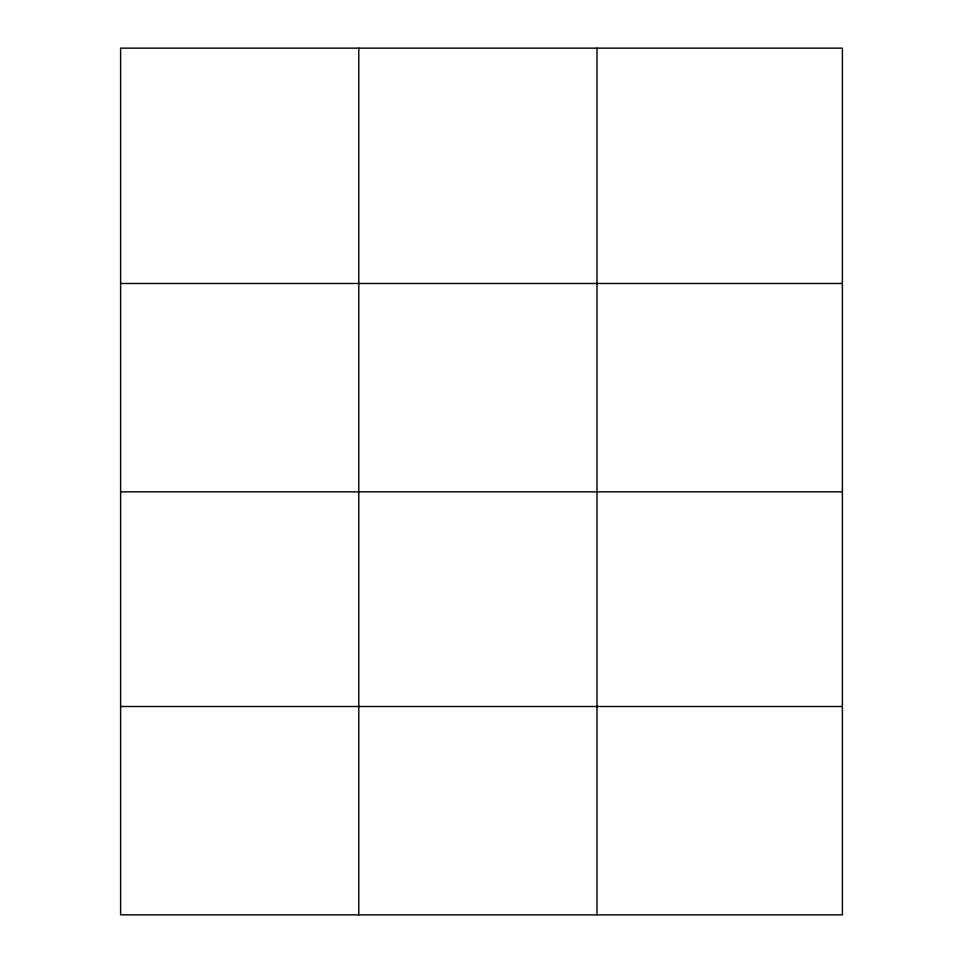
<?xml version="1.0" encoding="UTF-8"?>
<svg xmlns="http://www.w3.org/2000/svg" width="963" height="963" viewBox="0 0 963 963"><rect width="100%" height="100%" fill="white"/><g stroke="black" fill="none" stroke-linecap="round" stroke-linejoin="round"><path stroke-width="1.44" d="M842.396 491.84L842.396 48.15L120.604 48.15L120.604 914.85L842.396 914.85L842.396 491.84L120.604 491.84M120.604 283.483L842.396 283.483M120.604 706.505L842.396 706.505M596.988 48.15L596.988 914.85M358.79 48.15L358.79 914.85"/></g></svg>
